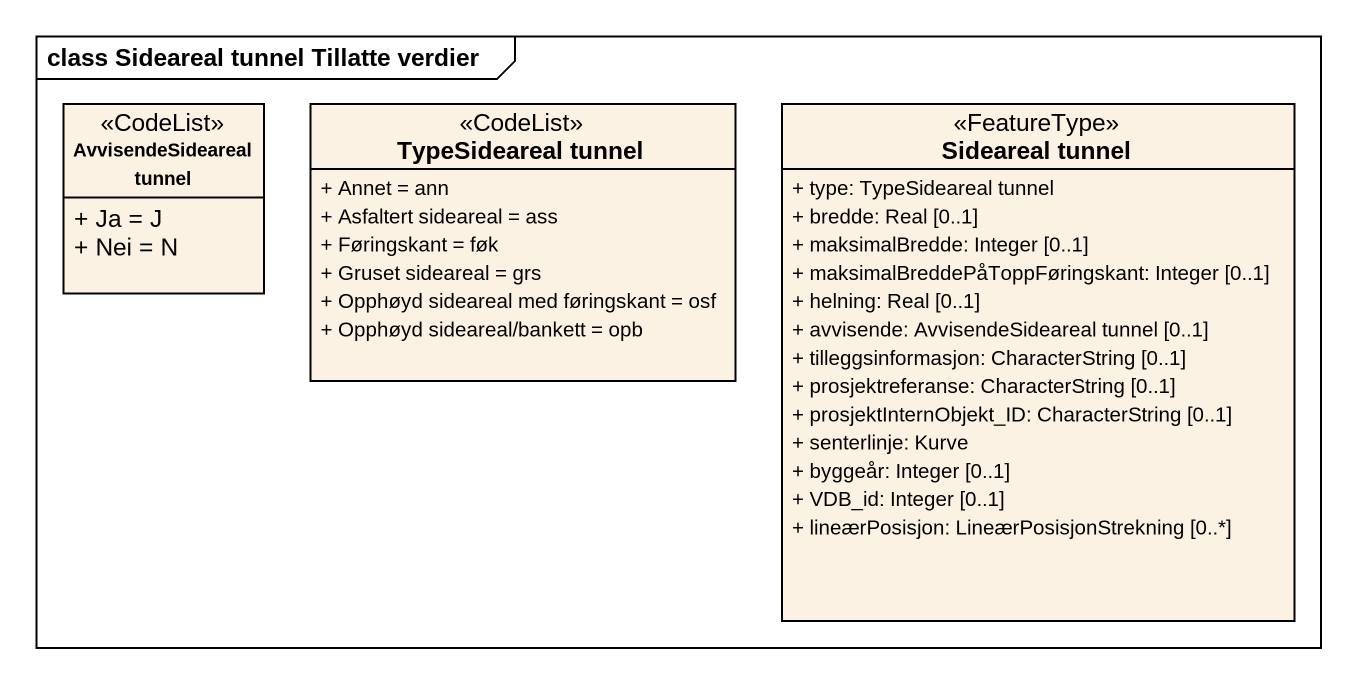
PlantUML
@startuml
mainframe class Sideareal tunnel Tillatte verdier
hide circle
hide empty members
skinparam classAttributeIconSize 0
class "AvvisendeSideareal tunnel" as AvvisendeSideareal_tunnel <<CodeList>> {
  + Ja = J
  + Nei = N
}
class "TypeSideareal tunnel" as TypeSideareal_tunnel <<CodeList>> {
  + Annet = ann
  + Asfaltert sideareal = ass
  + Føringskant = føk
  + Gruset sideareal = grs
  + Opphøyd sideareal med føringskant = osf
  + Opphøyd sideareal/bankett = opb
}
class "Sideareal tunnel" as Sideareal_tunnel <<FeatureType>> {
  + type: TypeSideareal tunnel
  + bredde: Real [0..1]
  + maksimalBredde: Integer [0..1]
  + maksimalBreddePåToppFøringskant: Integer [0..1]
  + helning: Real [0..1]
  + avvisende: AvvisendeSideareal tunnel [0..1]
  + tilleggsinformasjon: CharacterString [0..1]
  + prosjektreferanse: CharacterString [0..1]
  + prosjektInternObjekt_ID: CharacterString [0..1]
  + senterlinje: Kurve
  + byggeår: Integer [0..1]
  + VDB_id: Integer [0..1]
  + lineærPosisjon: LineærPosisjonStrekning [0..*]
}
@enduml
